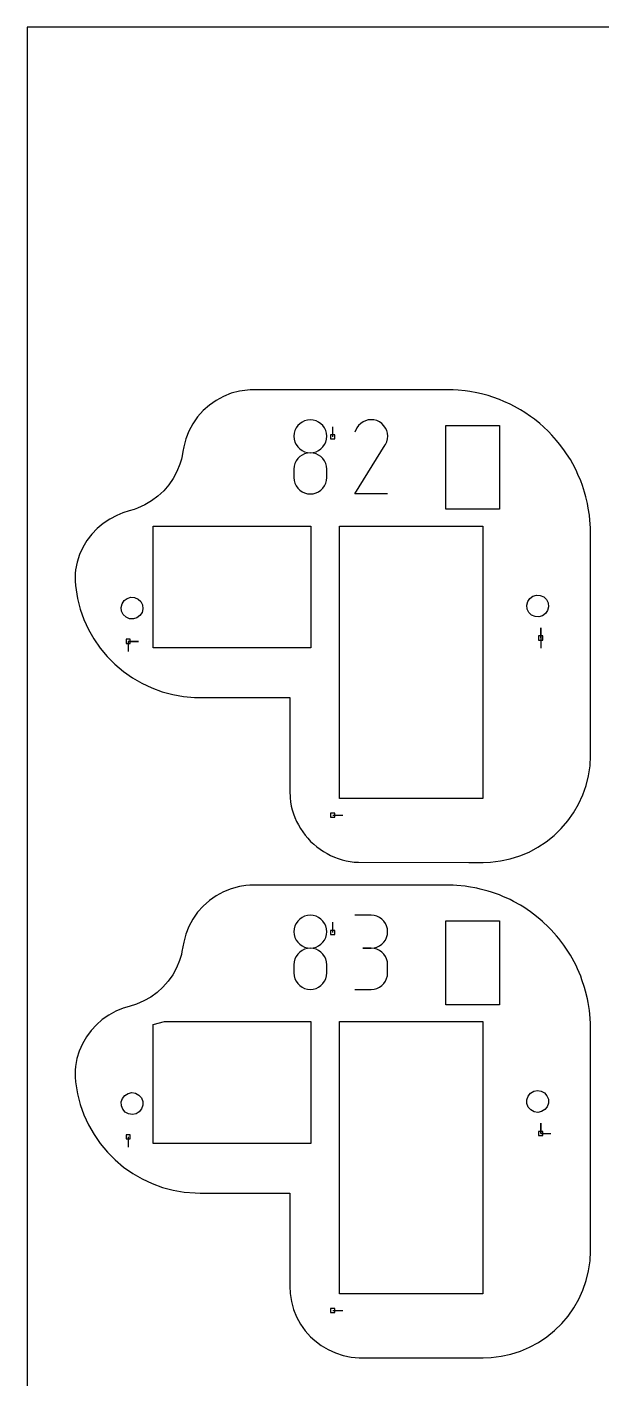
# Model space of a CAD drawing. Extents: x 0 to 400, y 0 to 400.
# Drawn here: x 0 to 80.2, y 211.2 to 400 of the extents above; entities that cross this region are included whole.
import ezdxf

# ---------------------------------------------------------------- set-up
doc = ezdxf.new("R2010")
doc.units = 0

msp = doc.modelspace()

# ---------------------------------------------------------------- linework, layer by layer
at = {"layer": 'annotation', "color": 1}
for p, q in [((37.380302, 343.663595), (37.273221, 343.275194)), ((37.55077, 344.021581), (37.380302, 343.663595)), ((37.778083, 344.342564), (37.55077, 344.021581)), ((38.055696, 344.619958), (37.778083, 344.342564)), ((38.377063, 344.847176), (38.055696, 344.619958)), ((38.735642, 345.017629), (38.377063, 344.847176)), ((39.124888, 345.124732), (38.735642, 345.017629)), ((39.538256, 345.161897), (39.124888, 345.124732)), ((39.951624, 345.124732), (39.538256, 345.161897)), ((39.538256, 345.161897), (39.538256, 345.161897)), ((40.34087, 345.017629), (39.951624, 345.124732)), ((40.699449, 344.847176), (40.34087, 345.017629)), ((41.020817, 344.619958), (40.699449, 344.847176)), ((41.298429, 344.342564), (41.020817, 344.619958)), ((41.525742, 344.021581), (41.298429, 344.342564)), ((41.696211, 343.663595), (41.525742, 344.021581)), ((41.803291, 343.275194), (41.696211, 343.663595)), ((42.661466, 342.767524), (42.661466, 344.196274)), ((46.03778, 344.021773), (45.73546, 343.441839)), ((46.277695, 344.361977), (46.03778, 344.021773)), ((46.56554, 344.645968), (46.277695, 344.361977)), ((46.892559, 344.871472), (46.56554, 344.645968)), ((47.249999, 345.036215), (46.892559, 344.871472)), ((47.629106, 345.137923), (47.249999, 345.036215)), ((48.021124, 345.174322), (47.629106, 345.137923)), ((48.4173, 345.143137), (48.021124, 345.174322)), ((48.80888, 345.042094), (48.4173, 345.143137)), ((49.187109, 344.868919), (48.80888, 345.042094)), ((49.525394, 344.628704), (49.187109, 344.868919)), ((49.187109, 344.868919), (49.187109, 344.868919)), ((49.808237, 344.340448), (49.525394, 344.628704)), ((50.033123, 344.012984), (49.808237, 344.340448)), ((50.197537, 343.655148), (50.033123, 344.012984)), ((50.298964, 343.275774), (50.197537, 343.655148)), ((37.273221, 343.275194), (37.236073, 342.862965)), ((37.236073, 342.862965), (37.236073, 342.862965)), ((37.236073, 342.862965), (37.273243, 342.4488)), ((37.273243, 342.4488), (37.380376, 342.058892)), ((37.380376, 342.058892), (37.550915, 341.699773)), ((37.550915, 341.699773), (37.778297, 341.377978)), ((41.298215, 341.377978), (41.525597, 341.699773)), ((41.525597, 341.699773), (41.696136, 342.058892)), ((41.696136, 342.058892), (41.80327, 342.4488)), ((41.80327, 342.4488), (41.840439, 342.862965)), ((41.840439, 342.862965), (41.803291, 343.275194)), ((41.840439, 342.862965), (41.840439, 342.862965)), ((49.983543, 341.656526), (49.988629, 341.66282)), ((49.988629, 341.66282), (49.993507, 341.669167)), ((49.993507, 341.669167), (49.998208, 341.675621)), ((49.998208, 341.675621), (50.002764, 341.682236)), ((50.002764, 341.682236), (50.007208, 341.689065)), ((50.007208, 341.689065), (50.011572, 341.696161)), ((50.011572, 341.696161), (50.015887, 341.703579)), ((50.015887, 341.703579), (50.020187, 341.711371)), ((50.020187, 341.711371), (50.024502, 341.719591)), ((50.024502, 341.719591), (50.200173, 342.096771)), ((50.024502, 341.719591), (50.024502, 341.719591)), ((50.200173, 342.096771), (50.302797, 342.487751)), ((50.334889, 342.883697), (50.298964, 343.275774)), ((50.302797, 342.487751), (50.334889, 342.883697)), ((38.055696, 340.015079), (37.778083, 339.737196)), ((37.778297, 341.377978), (38.055963, 341.10004)), ((38.377063, 340.242593), (38.055696, 340.015079)), ((38.055963, 341.10004), (38.377352, 340.872493)), ((38.735642, 340.413199), (38.377063, 340.242593)), ((38.377352, 340.872493), (38.735904, 340.70187)), ((39.124888, 340.520358), (38.735642, 340.413199)), ((38.735904, 340.70187), (39.125059, 340.594705)), ((39.538256, 340.557531), (39.124888, 340.520358)), ((39.125059, 340.594705), (39.538256, 340.557531)), ((39.538256, 340.557531), (39.951453, 340.594705)), ((39.951624, 340.52038), (39.538256, 340.557531)), ((39.538256, 340.557531), (39.538256, 340.557531)), ((39.538256, 340.557531), (39.538256, 340.557531)), ((39.951453, 340.594705), (40.340608, 340.70187)), ((40.34087, 340.413274), (39.951624, 340.52038)), ((40.340608, 340.70187), (40.69916, 340.872493)), ((40.699449, 340.242738), (40.34087, 340.413274)), ((40.69916, 340.872493), (41.020549, 341.10004)), ((41.020817, 340.015293), (40.699449, 340.242738)), ((41.020549, 341.10004), (41.298215, 341.377978)), ((41.298429, 339.737463), (41.020817, 340.015293)), ((45.728959, 334.807191), (49.983543, 341.656526)), ((49.983543, 341.656526), (49.983543, 341.656526)), ((37.273221, 338.666719), (37.236073, 338.252748)), ((37.236073, 338.252748), (37.236073, 337.105882)), ((37.380302, 339.056476), (37.273221, 338.666719)), ((37.55077, 339.415482), (37.380302, 339.056476)), ((37.778083, 339.737196), (37.55077, 339.415482)), ((41.525742, 339.415771), (41.298429, 339.737463)), ((41.696211, 339.056739), (41.525742, 339.415771)), ((41.803291, 338.66689), (41.696211, 339.056739)), ((41.840439, 338.252748), (41.803291, 338.66689)), ((41.840439, 337.105882), (41.840439, 338.252748)), ((41.840439, 338.252748), (41.840439, 338.252748)), ((37.236073, 337.105882), (37.236073, 337.105882)), ((37.236073, 337.105882), (37.273243, 336.691941)), ((37.273243, 336.691941), (37.380376, 336.30263)), ((37.380376, 336.30263), (37.550915, 335.944377)), ((41.525597, 335.944377), (41.696136, 336.30263)), ((41.696136, 336.30263), (41.80327, 336.691941)), ((41.80327, 336.691941), (41.840439, 337.105882)), ((37.550915, 335.944377), (37.778297, 335.623607)), ((37.778297, 335.623607), (38.055963, 335.346748)), ((38.055963, 335.346748), (38.377352, 335.120227)), ((38.377352, 335.120227), (38.735904, 334.950469)), ((38.735904, 334.950469), (39.125059, 334.843901)), ((39.125059, 334.843901), (39.538256, 334.80695)), ((39.538256, 334.80695), (39.951453, 334.843901)), ((39.538256, 334.80695), (39.538256, 334.80695)), ((39.951453, 334.843901), (40.340608, 334.950469)), ((40.340608, 334.950469), (40.69916, 335.120227)), ((40.69916, 335.120227), (41.020549, 335.346748)), ((41.020549, 335.346748), (41.298215, 335.623607)), ((41.298215, 335.623607), (41.525597, 335.944377)), ((50.333324, 334.807191), (45.728959, 334.807191)), ((71.694764, 314.700647), (71.694764, 316.129397)), ((71.694764, 314.700647), (71.694764, 316.129397)), ((71.694764, 316.129397), (71.694764, 314.700647)), ((14.104418, 314.224397), (15.533168, 314.224397)), ((14.104418, 314.224397), (15.533168, 314.224397)), ((15.533168, 314.224397), (14.104418, 314.224397)), ((14.104418, 314.224397), (14.104418, 312.795648)), ((71.694764, 314.700647), (71.694764, 313.271898)), ((42.661466, 289.96752), (44.090216, 289.96752)), ((38.377846, 275.672171), (38.056478, 275.444953)), ((38.736425, 275.842624), (38.377846, 275.672171)), ((39.125671, 275.949727), (38.736425, 275.842624)), ((39.539039, 275.986892), (39.125671, 275.949727)), ((39.952407, 275.949727), (39.539039, 275.986892)), ((39.539039, 275.986892), (39.539039, 275.986892)), ((40.341653, 275.842624), (39.952407, 275.949727)), ((40.700231, 275.672171), (40.341653, 275.842624)), ((41.021599, 275.444953), (40.700231, 275.672171)), ((48.031141, 275.987542), (45.728959, 275.987542)), ((48.445194, 275.950377), (48.031141, 275.987542)), ((48.834804, 275.843274), (48.445194, 275.950377)), ((49.19349, 275.672821), (48.834804, 275.843274)), ((49.514772, 275.445603), (49.19349, 275.672821)), ((37.274004, 274.100189), (37.236856, 273.68796)), ((37.381084, 274.48859), (37.274004, 274.100189)), ((37.551553, 274.846576), (37.381084, 274.48859)), ((37.778866, 275.167559), (37.551553, 274.846576)), ((38.056478, 275.444953), (37.778866, 275.167559)), ((41.299212, 275.167559), (41.021599, 275.444953)), ((41.526525, 274.846576), (41.299212, 275.167559)), ((41.696993, 274.48859), (41.526525, 274.846576)), ((41.804074, 274.100189), (41.696993, 274.48859)), ((41.841221, 273.68796), (41.804074, 274.100189)), ((42.661466, 273.592519), (42.661466, 275.021269)), ((49.79217, 275.168209), (49.514772, 275.445603)), ((50.019205, 274.847226), (49.79217, 275.168209)), ((50.189395, 274.48924), (50.019205, 274.847226)), ((50.296262, 274.100839), (50.189395, 274.48924)), ((50.333324, 273.68861), (50.296262, 274.100839)), ((37.236856, 273.68796), (37.236856, 273.68796)), ((37.236856, 273.68796), (37.274025, 273.273795)), ((37.274025, 273.273795), (37.381159, 272.883887)), ((37.381159, 272.883887), (37.551697, 272.524768)), ((37.551697, 272.524768), (37.77908, 272.202973)), ((37.77908, 272.202973), (38.056746, 271.925035)), ((38.056746, 271.925035), (38.378135, 271.697488)), ((40.699943, 271.697488), (41.021332, 271.925035)), ((41.021332, 271.925035), (41.298998, 272.202973)), ((41.298998, 272.202973), (41.52638, 272.524768)), ((41.52638, 272.524768), (41.696918, 272.883887)), ((41.696918, 272.883887), (41.804052, 273.273795)), ((41.804052, 273.273795), (41.841221, 273.68796)), ((41.841221, 273.68796), (41.841221, 273.68796)), ((49.19349, 271.698138), (49.514772, 271.925685)), ((49.514772, 271.925685), (49.79217, 272.203623)), ((49.79217, 272.203623), (50.019205, 272.525418)), ((50.019205, 272.525418), (50.189395, 272.884537)), ((50.189395, 272.884537), (50.296262, 273.274445)), ((50.296262, 273.274445), (50.333324, 273.68861)), ((50.333324, 273.68861), (50.333324, 273.68861)), ((37.551553, 270.240477), (37.381084, 269.881471)), ((37.778866, 270.562191), (37.551553, 270.240477)), ((38.056478, 270.840074), (37.778866, 270.562191)), ((38.377846, 271.067588), (38.056478, 270.840074)), ((38.736425, 271.238194), (38.377846, 271.067588)), ((38.378135, 271.697488), (38.736687, 271.526865)), ((39.125671, 271.345353), (38.736425, 271.238194)), ((38.736687, 271.526865), (39.125842, 271.4197)), ((39.539039, 271.382526), (39.125671, 271.345353)), ((39.125842, 271.4197), (39.539039, 271.382526)), ((39.539039, 271.382526), (39.952236, 271.4197)), ((39.952407, 271.345375), (39.539039, 271.382526)), ((39.539039, 271.382526), (39.539039, 271.382526)), ((39.539039, 271.382526), (39.539039, 271.382526)), ((39.952236, 271.4197), (40.34139, 271.526865)), ((40.341653, 271.238269), (39.952407, 271.345375)), ((40.34139, 271.526865), (40.699943, 271.697488)), ((40.700231, 271.067733), (40.341653, 271.238269)), ((41.021599, 270.840288), (40.700231, 271.067733)), ((41.299212, 270.562458), (41.021599, 270.840288)), ((41.526525, 270.240766), (41.299212, 270.562458)), ((41.696993, 269.881734), (41.526525, 270.240766)), ((48.031141, 271.383176), (46.878425, 271.383176)), ((46.878425, 271.383176), (48.031141, 271.383176)), ((48.031141, 271.383176), (48.445194, 271.42035)), ((48.445194, 271.346012), (48.031141, 271.383176)), ((48.031141, 271.383176), (48.031141, 271.383176)), ((48.445194, 271.42035), (48.834804, 271.527515)), ((48.834804, 271.238909), (48.445194, 271.346012)), ((48.834804, 271.527515), (49.19349, 271.698138)), ((49.19349, 271.068455), (48.834804, 271.238909)), ((49.514772, 270.841238), (49.19349, 271.068455)), ((49.79217, 270.563844), (49.514772, 270.841238)), ((50.019205, 270.242861), (49.79217, 270.563844)), ((50.189395, 269.884875), (50.019205, 270.242861)), ((37.274004, 269.491714), (37.236856, 269.077743)), ((37.236856, 269.077743), (37.236856, 267.930877)), ((37.381084, 269.881471), (37.274004, 269.491714)), ((41.804074, 269.491885), (41.696993, 269.881734)), ((41.841221, 269.077743), (41.804074, 269.491885)), ((41.841221, 267.930877), (41.841221, 269.077743)), ((41.841221, 269.077743), (41.841221, 269.077743)), ((50.296262, 269.496474), (50.189395, 269.884875)), ((50.333324, 269.084244), (50.296262, 269.496474)), ((50.333324, 267.931528), (50.333324, 269.084244)), ((50.333324, 269.084244), (50.333324, 269.084244)), ((37.236856, 267.930877), (37.236856, 267.930877)), ((37.236856, 267.930877), (37.274025, 267.516936)), ((37.274025, 267.516936), (37.381159, 267.127625)), ((37.381159, 267.127625), (37.551697, 266.769372)), ((37.551697, 266.769372), (37.77908, 266.448602)), ((37.77908, 266.448602), (38.056746, 266.171743)), ((38.056746, 266.171743), (38.378135, 265.945222)), ((40.699943, 265.945222), (41.021332, 266.171743)), ((41.021332, 266.171743), (41.298998, 266.448602)), ((41.298998, 266.448602), (41.52638, 266.769372)), ((41.52638, 266.769372), (41.696918, 267.127625)), ((41.696918, 267.127625), (41.804052, 267.516936)), ((41.804052, 267.516936), (41.841221, 267.930877)), ((49.19349, 265.947172), (49.514772, 266.17432)), ((49.514772, 266.17432), (49.79217, 266.45166)), ((49.79217, 266.45166), (50.019205, 266.772622)), ((50.019205, 266.772622), (50.189395, 267.130635)), ((50.189395, 267.130635), (50.296262, 267.519127)), ((50.296262, 267.519127), (50.333324, 267.931528)), ((38.378135, 265.945222), (38.736687, 265.775464)), ((38.736687, 265.775464), (39.125842, 265.668896)), ((39.125842, 265.668896), (39.539039, 265.631945)), ((39.539039, 265.631945), (39.952236, 265.668896)), ((39.539039, 265.631945), (39.539039, 265.631945)), ((39.952236, 265.668896), (40.34139, 265.775464)), ((40.34139, 265.775464), (40.699943, 265.945222)), ((45.728959, 265.632596), (48.031141, 265.632596)), ((48.031141, 265.632596), (48.445194, 265.669739)), ((48.031141, 265.632596), (48.031141, 265.632596)), ((48.445194, 265.669739), (48.834804, 265.776788)), ((48.834804, 265.776788), (49.19349, 265.947172)), ((71.694764, 245.525642), (71.694764, 246.954392)), ((71.694764, 245.525642), (71.694764, 246.954392)), ((71.694764, 246.954392), (71.694764, 245.525642)), ((71.694764, 245.525642), (73.123514, 245.525642)), ((14.104418, 245.049392), (14.104418, 243.620643)), ((42.661466, 220.792515), (44.090216, 220.792515))]:
    msp.add_line(p, q, dxfattribs=at)
at = {"layer": 'boundary', "color": 5}
for p, q in [((31.137098, 349.344893), (29.633258, 349.16093)), ((31.655431, 349.367525), (31.137098, 349.344893)), ((50.108535, 349.367525), (31.655431, 349.367525)), ((58.65543, 349.367525), (50.108535, 349.367525)), ((59.48193, 349.350441), (58.65543, 349.367525)), ((60.1546, 349.294702), (59.48193, 349.350441)), ((61.129285, 349.213937), (60.1546, 349.294702)), ((61.795052, 349.10284), (61.129285, 349.213937)), ((26.405666, 347.878693), (25.453078, 347.211682)), ((27.42925, 348.430603), (26.405666, 347.878693)), ((28.509986, 348.859952), (27.42925, 348.430603)), ((29.633258, 349.16093), (28.509986, 348.859952)), ((62.759735, 348.941864), (61.795052, 349.10284)), ((63.414057, 348.776167), (62.759735, 348.941864)), ((64.362157, 348.536077), (63.414057, 348.776167)), ((65.000559, 348.316913), (64.362157, 348.536077)), ((65.925591, 347.999349), (65.000559, 348.316913)), ((66.543714, 347.728214), (65.925591, 347.999349)), ((67.439361, 347.335345), (66.543714, 347.728214)), ((68.032984, 347.014093), (67.439361, 347.335345)), ((23.811275, 345.569879), (23.144265, 344.617291)), ((24.584366, 346.438594), (23.811275, 345.569879)), ((25.453078, 347.211682), (24.584366, 346.438594)), ((68.893132, 346.548605), (68.032984, 347.014093)), ((69.458199, 346.179428), (68.893132, 346.548605)), ((70.276968, 345.644499), (69.458199, 346.179428)), ((70.809617, 345.229922), (70.276968, 345.644499)), ((22.592355, 343.59371), (22.163005, 342.512971)), ((23.144265, 344.617291), (22.592355, 343.59371)), ((71.581413, 344.629209), (70.809617, 345.229922)), ((72.078008, 344.17206), (71.581413, 344.629209)), ((72.797564, 343.509661), (72.078008, 344.17206)), ((22.163005, 342.512971), (21.862024, 341.389702)), ((73.254713, 343.013066), (72.797564, 343.509661)), ((73.917112, 342.293511), (73.254713, 343.013066)), ((74.33162, 341.76096), (73.917112, 342.293511)), ((74.932266, 340.989258), (74.33162, 341.76096)), ((21.631226, 340.136443), (21.539636, 339.674)), ((21.752023, 340.754065), (21.631226, 340.136443)), ((21.862024, 341.389702), (21.752023, 340.754065)), ((75.301512, 340.424093), (74.932266, 340.989258)), ((75.836508, 339.605229), (75.301512, 340.424093)), ((20.917245, 337.958728), (20.402683, 336.98735)), ((21.321928, 338.980776), (20.917245, 337.958728)), ((21.539636, 339.674), (21.321928, 338.980776)), ((76.15776, 339.011606), (75.836508, 339.605229)), ((76.623248, 338.151458), (76.15776, 339.011606)), ((76.894383, 337.533334), (76.623248, 338.151458)), ((19.784479, 336.078409), (19.070122, 335.242921)), ((20.402683, 336.98735), (19.784479, 336.078409)), ((77.287251, 336.637686), (76.894383, 337.533334)), ((77.506414, 335.999283), (77.287251, 336.637686)), ((77.823978, 335.074251), (77.506414, 335.999283)), ((18.268262, 334.491008), (17.388618, 333.831782)), ((19.070122, 335.242921), (18.268262, 334.491008)), ((77.989675, 334.41993), (77.823978, 335.074251)), ((78.229768, 333.471832), (77.989675, 334.41993)), ((14.252027, 332.433717), (13.369123, 332.162486)), ((14.954005, 332.640564), (14.252027, 332.433717)), ((15.439434, 332.822116), (14.954005, 332.640564)), ((16.441853, 333.273229), (15.439434, 332.822116)), ((17.388618, 333.831782), (16.441853, 333.273229)), ((78.340865, 332.806063), (78.229768, 333.471832)), ((78.501842, 331.841378), (78.340865, 332.806063)), ((10.629313, 330.689956), (9.786676, 329.975668)), ((11.545687, 331.306807), (10.629313, 330.689956)), ((12.524585, 331.818673), (11.545687, 331.306807)), ((13.369123, 332.162486), (12.524585, 331.818673)), ((78.557579, 331.168709), (78.501842, 331.841378)), ((78.640668, 330.081529), (78.557579, 331.168709)), ((9.028084, 329.172683), (8.362819, 328.290826)), ((9.786676, 329.975668), (9.028084, 329.172683)), ((78.655433, 329.367525), (78.640668, 330.081529)), ((78.655433, 324.508151), (78.655433, 329.367525)), ((7.799026, 327.340886), (7.3436, 326.33449)), ((8.362819, 328.290826), (7.799026, 327.340886)), ((7.002114, 325.283949), (6.778744, 324.202119)), ((7.3436, 326.33449), (7.002114, 325.283949)), ((6.778744, 324.202119), (6.705754, 323.695674)), ((6.705754, 323.695674), (6.714498, 322.629675)), ((78.655433, 320.897353), (78.655433, 324.508151)), ((6.714498, 322.629675), (6.761495, 322.041485)), ((6.761495, 322.041485), (6.837202, 321.42572)), ((6.837202, 321.42572), (7.03854, 320.225855)), ((78.653947, 298.242789), (78.655433, 320.897353)), ((7.03854, 320.225855), (7.423895, 318.738795)), ((7.423895, 318.738795), (7.938199, 317.291276)), ((7.938199, 317.291276), (8.577492, 315.894455)), ((8.577492, 315.894455), (9.336837, 314.559106)), ((9.336837, 314.559106), (10.210386, 313.295521)), ((10.210386, 313.295521), (11.191396, 312.113444)), ((11.191396, 312.113444), (12.272297, 311.02199)), ((12.272297, 311.02199), (13.444756, 310.029569)), ((13.444756, 310.029569), (14.699731, 309.143831)), ((14.699731, 309.143831), (16.027538, 308.371606)), ((16.027538, 308.371606), (17.41794, 307.71884)), ((17.41794, 307.71884), (18.86021, 307.190565)), ((18.86021, 307.190565), (20.343229, 306.790848)), ((20.343229, 306.790848), (21.855555, 306.522766)), ((21.855555, 306.522766), (23.385529, 306.388376)), ((23.385529, 306.388376), (24.155431, 306.367523)), ((24.155431, 306.367523), (33.11144, 306.367523)), ((33.11144, 306.367523), (36.655432, 306.367523)), ((36.655432, 306.367523), (36.655431, 304.949927)), ((36.655431, 304.949927), (36.655432, 295.635678)), ((78.576732, 296.844857), (78.653947, 298.242789)), ((78.36949, 295.460242), (78.576732, 296.844857)), ((36.655432, 295.635678), (36.655432, 293.367523)), ((78.034021, 294.101016), (78.36949, 295.460242)), ((36.655432, 293.367523), (36.706735, 292.363556)), ((76.991235, 291.505801), (77.573264, 292.779031)), ((77.573264, 292.779031), (78.034021, 294.101016)), ((36.706735, 292.363556), (36.785321, 291.827052)), ((36.785321, 291.827052), (36.885577, 291.236985)), ((36.885577, 291.236985), (37.025917, 290.713228)), ((37.025917, 290.713228), (37.191609, 290.138098)), ((76.293016, 290.292436), (76.991235, 291.505801)), ((37.191609, 290.138098), (37.391804, 289.634178)), ((37.391804, 289.634178), (37.620849, 289.081215)), ((37.620849, 289.081215), (37.878192, 288.603941)), ((74.573351, 288.086962), (75.484703, 289.149501)), ((75.484703, 289.149501), (76.293016, 290.292436)), ((37.878192, 288.603941), (38.167708, 288.0801)), ((38.167708, 288.0801), (38.478719, 287.63593)), ((38.478719, 287.63593), (38.825067, 287.147798)), ((38.825067, 287.147798), (39.18554, 286.742739)), ((72.474143, 286.239331), (73.566903, 287.11408)), ((73.566903, 287.11408), (74.573351, 288.086962)), ((39.18554, 286.742739), (39.584363, 286.296456)), ((39.584363, 286.296456), (40.030648, 285.897633)), ((40.030648, 285.897633), (40.435708, 285.537159)), ((40.435708, 285.537159), (40.923838, 285.190811)), ((40.923838, 285.190811), (41.368009, 284.8798)), ((70.068488, 284.813769), (71.304602, 285.470325)), ((71.304602, 285.470325), (72.474143, 286.239331)), ((41.368009, 284.8798), (41.891849, 284.590282)), ((41.891849, 284.590282), (42.369121, 284.332941)), ((42.369121, 284.332941), (42.922084, 284.103897)), ((42.922084, 284.103897), (43.426006, 283.903699)), ((43.426006, 283.903699), (44.001137, 283.738006)), ((44.001137, 283.738006), (44.524892, 283.597667)), ((44.524892, 283.597667), (45.114958, 283.49741)), ((45.114958, 283.49741), (45.651464, 283.418823)), ((45.651464, 283.418823), (46.249045, 283.385264)), ((46.249045, 283.385264), (61.673754, 283.36752)), ((61.673754, 283.36752), (63.65543, 283.36752)), ((63.65543, 283.36752), (64.680567, 283.410635)), ((64.680567, 283.410635), (66.070819, 283.570748)), ((66.070819, 283.570748), (67.440134, 283.859831)), ((67.440134, 283.859831), (68.776573, 284.275376)), ((68.776573, 284.275376), (70.068488, 284.813769)), ((28.509986, 279.684947), (27.42925, 279.255598)), ((29.633258, 279.985925), (28.509986, 279.684947)), ((30.554974, 280.120936), (29.633258, 279.985925)), ((31.09063, 280.167859), (30.554974, 280.120936)), ((31.655431, 280.19252), (31.09063, 280.167859)), ((49.342316, 280.19252), (31.655431, 280.19252)), ((58.65543, 280.19252), (49.342316, 280.19252)), ((59.48193, 280.175436), (58.65543, 280.19252)), ((59.989865, 280.133348), (59.48193, 280.175436)), ((61.129285, 280.038932), (59.989865, 280.133348)), ((61.632007, 279.955043), (61.129285, 280.038932)), ((62.759735, 279.766859), (61.632007, 279.955043)), ((63.253815, 279.641741), (62.759735, 279.766859)), ((64.362157, 279.361072), (63.253815, 279.641741)), ((25.453078, 278.036677), (24.584366, 277.26359)), ((26.405666, 278.703688), (25.453078, 278.036677)), ((27.42925, 279.255598), (26.405666, 278.703688)), ((64.844216, 279.195581), (64.362157, 279.361072)), ((65.925591, 278.824344), (64.844216, 279.195581)), ((66.392337, 278.619609), (65.925591, 278.824344)), ((67.439361, 278.16034), (66.392337, 278.619609)), ((67.887607, 277.917762), (67.439361, 278.16034)), ((68.893132, 277.3736), (67.887607, 277.917762)), ((23.811275, 276.394874), (23.144265, 275.442286)), ((24.584366, 277.26359), (23.811275, 276.394874)), ((69.319815, 277.094834), (68.893132, 277.3736)), ((70.276968, 276.469494), (69.319815, 277.094834)), ((70.679172, 276.156446), (70.276968, 276.469494)), ((71.581413, 275.454204), (70.679172, 276.156446)), ((22.592355, 274.418705), (22.163005, 273.337966)), ((23.144265, 275.442286), (22.592355, 274.418705)), ((71.956393, 275.10901), (71.581413, 275.454204)), ((72.797564, 274.334656), (71.956393, 275.10901)), ((73.142758, 273.959676), (72.797564, 274.334656)), ((73.917112, 273.118506), (73.142758, 273.959676)), ((21.862024, 272.214697), (21.752023, 271.57906)), ((22.163005, 273.337966), (21.862024, 272.214697)), ((74.230108, 272.716376), (73.917112, 273.118506)), ((74.932272, 271.814245), (74.230108, 272.716376)), ((21.539636, 270.498995), (21.276189, 269.660132)), ((21.627631, 270.943058), (21.539636, 270.498995)), ((21.752023, 271.57906), (21.627631, 270.943058)), ((75.21109, 271.387488), (74.932272, 271.814245)), ((75.836508, 270.430224), (75.21109, 271.387488)), ((76.079086, 269.981978), (75.836508, 270.430224)), ((76.623248, 268.976453), (76.079086, 269.981978)), ((20.855777, 268.643993), (20.32623, 267.680217)), ((21.276189, 269.660132), (20.855777, 268.643993)), ((76.827983, 268.509707), (76.623248, 268.976453)), ((77.287251, 267.462681), (76.827983, 268.509707)), ((19.693968, 266.78048), (18.966649, 265.955685)), ((20.32623, 267.680217), (19.693968, 266.78048)), ((77.452742, 266.980622), (77.287251, 267.462681)), ((77.823978, 265.899246), (77.452742, 266.980622)), ((17.263123, 264.569864), (16.307566, 264.025631)), ((18.15308, 265.215823), (17.263123, 264.569864)), ((18.966649, 265.955685), (18.15308, 265.215823)), ((77.949096, 265.405166), (77.823978, 265.899246)), ((78.229768, 264.296827), (77.949096, 265.405166)), ((78.313658, 263.794104), (78.229768, 264.296827)), ((12.383817, 262.582698), (11.412514, 262.055658)), ((13.405783, 262.998743), (12.383817, 262.582698)), ((14.252027, 263.258712), (13.405783, 262.998743)), ((15.297982, 263.589717), (14.252027, 263.258712)), ((16.307566, 264.025631), (15.297982, 263.589717)), ((78.501842, 262.666373), (78.313658, 263.794104)), ((78.543929, 262.158439), (78.501842, 262.666373)), ((9.673469, 260.69714), (8.927004, 259.882285)), ((10.505365, 261.424565), (9.673469, 260.69714)), ((11.412514, 262.055658), (10.505365, 261.424565)), ((78.640098, 260.934074), (78.543929, 262.158439)), ((78.655433, 260.19252), (78.640098, 260.934074)), ((8.275102, 258.989969), (7.725746, 258.031112)), ((8.927004, 259.882285), (8.275102, 258.989969)), ((78.655433, 255.145646), (78.655433, 260.19252)), ((7.285653, 257.017446), (6.960209, 255.961374)), ((7.725746, 258.031112), (7.285653, 257.017446)), ((6.753394, 254.875818), (6.693362, 254.365883)), ((6.960209, 255.961374), (6.753394, 254.875818)), ((78.655433, 252.591666), (78.655433, 255.145646)), ((6.693362, 254.365883), (6.719941, 253.386547)), ((6.719941, 253.386547), (6.772381, 252.730235)), ((6.772381, 252.730235), (7.039418, 251.046709)), ((78.654382, 229.104292), (78.655433, 252.591666)), ((7.039418, 251.046709), (7.426669, 249.554688)), ((7.426669, 249.554688), (7.943724, 248.102543)), ((7.943724, 248.102543), (8.586576, 246.701542)), ((8.586576, 246.701542), (9.350228, 245.362562)), ((9.350228, 245.362562), (10.228763, 244.095993)), ((10.228763, 244.095993), (11.215353, 242.911667)), ((11.215353, 242.911667), (12.302337, 241.818775)), ((12.302337, 241.818775), (13.481279, 240.825798)), ((13.481279, 240.825798), (14.743029, 239.940441)), ((14.743029, 239.940441), (16.077786, 239.169576)), ((16.077786, 239.169576), (17.475194, 238.519183)), ((17.475194, 238.519183), (18.9244, 237.994307)), ((18.9244, 237.994307), (20.414159, 237.599019)), ((20.414159, 237.599019), (21.932902, 237.336384)), ((21.932902, 237.336384), (23.468843, 237.208434)), ((23.468843, 237.208434), (24.155431, 237.192518)), ((24.155431, 237.192518), (34.148705, 237.192518)), ((34.148705, 237.192518), (36.655432, 237.192518)), ((36.655432, 237.192518), (36.655431, 236.189828)), ((36.655431, 236.189828), (36.655432, 225.796823)), ((78.581037, 227.71043), (78.654382, 229.104292)), ((78.378428, 226.329443), (78.581037, 227.71043)), ((36.655432, 225.796823), (36.655432, 224.192518)), ((77.593532, 223.653744), (78.048302, 224.973297)), ((78.048302, 224.973297), (78.378428, 226.329443)), ((36.655432, 224.192518), (36.710123, 223.154695)), ((36.710123, 223.154695), (36.891599, 222.034272)), ((77.018058, 222.382204), (77.593532, 223.653744)), ((36.891599, 222.034272), (37.198923, 220.941621)), ((37.198923, 220.941621), (37.628135, 219.890836)), ((75.525967, 220.026741), (76.326871, 221.169706)), ((76.326871, 221.169706), (77.018058, 222.382204)), ((37.628135, 219.890836), (38.173702, 218.895466)), ((73.623673, 217.988336), (74.622291, 218.963213)), ((74.622291, 218.963213), (75.525967, 220.026741)), ((38.173702, 218.895466), (38.828593, 217.968352)), ((38.828593, 217.968352), (39.584363, 217.121451)), ((39.584363, 217.121451), (40.144761, 216.62065)), ((71.376984, 216.337448), (72.538771, 217.110551)), ((72.538771, 217.110551), (73.623673, 217.988336)), ((40.144761, 216.62065), (41.04421, 215.930773)), ((41.04421, 215.930773), (42.016164, 215.347244)), ((42.016164, 215.347244), (43.0481, 214.877612)), ((68.86364, 215.131122), (70.148396, 215.675732)), ((70.148396, 215.675732), (71.376984, 216.337448)), ((43.0481, 214.877612), (44.126722, 214.527949)), ((44.126722, 214.527949), (45.238127, 214.302791)), ((45.238127, 214.302791), (46.367987, 214.205066)), ((46.367987, 214.205066), (62.253756, 214.192515)), ((62.253756, 214.192515), (63.65543, 214.192515)), ((63.65543, 214.192515), (64.785607, 214.241739)), ((64.785607, 214.241739), (66.170582, 214.411014)), ((66.170582, 214.411014), (67.533864, 214.708331)), ((67.533864, 214.708331), (68.86364, 215.131122))]:
    msp.add_line(p, q, dxfattribs=at)
at = {"layer": 'frame', "color": 5}
for p, q in [((400, 400), (0, 400)), ((0, 400), (0, 0))]:
    msp.add_line(p, q, dxfattribs=at)
at = {"layer": 'hole', "color": 5}
for p, q in [((58.45543, 337.080903), (58.45543, 344.367527)), ((58.45543, 344.367527), (63.126343, 344.367527)), ((63.126343, 344.367527), (65.95543, 344.367527)), ((65.95543, 344.367527), (65.95543, 340.480003)), ((42.947216, 343.053274), (42.375716, 343.053274)), ((42.375716, 343.053274), (42.375716, 342.481774)), ((42.375716, 342.481774), (42.947216, 342.481774)), ((42.947216, 342.481774), (42.947216, 343.053274)), ((65.95543, 340.480003), (65.95543, 332.667527)), ((58.455429, 332.667527), (58.45543, 337.080903)), ((63.126343, 332.667527), (58.455429, 332.667527)), ((65.95543, 332.667527), (63.126343, 332.667527)), ((17.610279, 329.728916), (17.610279, 330.308452)), ((17.610279, 330.308452), (19.801202, 330.308452)), ((17.610279, 314.250685), (17.610279, 329.728916)), ((19.801202, 330.308452), (33.851471, 330.308452)), ((33.851471, 330.308452), (36.950347, 330.308452)), ((36.950347, 330.308452), (39.610281, 330.308452)), ((39.610281, 330.308452), (39.610281, 317.120679)), ((43.610279, 327.980722), (43.610279, 330.308452)), ((43.610279, 330.308452), (61.222866, 330.308452)), ((61.222866, 330.308452), (63.610281, 330.308452)), ((63.610281, 330.308452), (63.610281, 327.980722)), ((43.610279, 294.516806), (43.610279, 327.980722)), ((63.610281, 327.980722), (63.610281, 294.516806)), ((13.137842, 318.9522), (13.258321, 319.466141)), ((13.258321, 319.466141), (13.54732, 319.90788)), ((13.54732, 319.90788), (13.969968, 320.224137)), ((13.969968, 320.224137), (14.475294, 320.376765)), ((14.475294, 320.376765), (15.002349, 320.347358)), ((15.002349, 320.347358), (15.487559, 320.139461)), ((15.487559, 320.139461), (15.872403, 319.778149)), ((15.872403, 319.778149), (16.110466, 319.307003)), ((16.110466, 319.307003), (16.173024, 318.782849)), ((69.751181, 319.258841), (69.875249, 319.771821)), ((69.810049, 318.734364), (69.751181, 319.258841)), ((69.875249, 319.771821), (70.167281, 320.211433)), ((70.167281, 320.211433), (70.592056, 320.524651)), ((70.592056, 320.524651), (71.098343, 320.673699)), ((71.098343, 320.673699), (71.625074, 320.640596)), ((71.625074, 320.640596), (72.108716, 320.429338)), ((72.108716, 320.429338), (72.49094, 320.065405)), ((72.49094, 320.065405), (72.725639, 319.592691)), ((72.784506, 319.068214), (72.66044, 318.555234)), ((72.725639, 319.592691), (72.784506, 319.068214)), ((13.2004, 318.428047), (13.137842, 318.9522)), ((13.438462, 317.956901), (13.2004, 318.428047)), ((13.823307, 317.595589), (13.438462, 317.956901)), ((14.308515, 317.387693), (13.823307, 317.595589)), ((14.83557, 317.358285), (14.308515, 317.387693)), ((15.340898, 317.510914), (14.83557, 317.358285)), ((15.763546, 317.82717), (15.340898, 317.510914)), ((16.052544, 318.268909), (15.763546, 317.82717)), ((16.173024, 318.782849), (16.052544, 318.268909)), ((39.610281, 317.120679), (39.610281, 313.308451)), ((70.044749, 318.261651), (69.810049, 318.734364)), ((70.426969, 317.897717), (70.044749, 318.261651)), ((70.910611, 317.686458), (70.426969, 317.897717)), ((71.437343, 317.653356), (70.910611, 317.686458)), ((71.943629, 317.802404), (71.437343, 317.653356)), ((72.368407, 318.115622), (71.943629, 317.802404)), ((72.66044, 318.555234), (72.368407, 318.115622)), ((14.390168, 314.510147), (13.818668, 314.510147)), ((13.818668, 314.510147), (13.818668, 313.938647)), ((13.818668, 313.938647), (14.390168, 313.938647)), ((14.390168, 313.938647), (14.390168, 314.510147)), ((17.610279, 313.308451), (17.610279, 314.250685)), ((71.980514, 314.986397), (71.409014, 314.986397)), ((71.409014, 314.986397), (71.409014, 314.414897)), ((71.409014, 314.414897), (71.980514, 314.414897)), ((71.980514, 314.414897), (71.980514, 314.986397)), ((19.801202, 313.308451), (17.610279, 313.308451)), ((34.895816, 313.308451), (19.801202, 313.308451)), ((35.105945, 313.308451), (34.895816, 313.308451)), ((38.021178, 313.308451), (35.105945, 313.308451)), ((39.610281, 313.308451), (38.021178, 313.308451)), ((43.610279, 293.979638), (43.610279, 294.516806)), ((63.610281, 294.516806), (63.610281, 293.979638)), ((43.610279, 292.308447), (43.610279, 293.979638)), ((63.610281, 293.979638), (63.610281, 292.308447)), ((45.997694, 292.308447), (43.610279, 292.308447)), ((63.610281, 292.308447), (45.997694, 292.308447)), ((42.947216, 290.25327), (42.375716, 290.25327)), ((42.375716, 290.25327), (42.375716, 289.68177)), ((42.375716, 289.68177), (42.947216, 289.68177)), ((42.947216, 289.68177), (42.947216, 290.25327)), ((42.947216, 273.878269), (42.375716, 273.878269)), ((42.375716, 273.878269), (42.375716, 273.306769)), ((42.947216, 273.306769), (42.947216, 273.878269)), ((58.45543, 268.301551), (58.45543, 275.192522)), ((58.45543, 275.192522), (62.872719, 275.192522)), ((62.872719, 275.192522), (65.95543, 275.192522)), ((65.95543, 275.192522), (65.95543, 270.956486)), ((42.375716, 273.306769), (42.947216, 273.306769)), ((65.95543, 270.956486), (65.95543, 263.492522)), ((58.455429, 263.492522), (58.45543, 268.301551)), ((62.872719, 263.492522), (58.455429, 263.492522)), ((65.95543, 263.492522), (62.872719, 263.492522)), ((17.610279, 260.715379), (19.190776, 261.133447)), ((17.610279, 244.813159), (17.610279, 260.715379)), ((19.190776, 261.133447), (34.500635, 261.133447)), ((34.500635, 261.133447), (36.711887, 261.133447)), ((36.711887, 261.133447), (39.610281, 261.133447)), ((39.610281, 261.133447), (39.610281, 246.763406)), ((43.610279, 260.345191), (43.610279, 261.133447)), ((43.610279, 261.133447), (62.801813, 261.133447)), ((62.801813, 261.133447), (63.610281, 261.133447)), ((63.610281, 261.133447), (63.610281, 260.345191)), ((43.610279, 223.69937), (43.610279, 260.345191)), ((63.610281, 260.345191), (63.610281, 223.881275)), ((13.646286, 250.831842), (14.096814, 251.108281)), ((14.096814, 251.108281), (14.614723, 251.213958)), ((14.614723, 251.213958), (15.137542, 251.136128)), ((15.137542, 251.136128), (15.602209, 250.884177)), ((69.934212, 250.723263), (70.265934, 251.135081)), ((70.265934, 251.135081), (70.7185, 251.408609)), ((70.7185, 251.408609), (71.237329, 251.510854)), ((71.237329, 251.510854), (71.759839, 251.429481)), ((71.759839, 251.429481), (72.223003, 251.174308)), ((72.223003, 251.174308), (72.570964, 250.776113)), ((13.150038, 249.916623), (13.317471, 250.417984)), ((13.164175, 249.388234), (13.150038, 249.916623)), ((13.358181, 248.896545), (13.164175, 249.388234)), ((13.317471, 250.417984), (13.646286, 250.831842)), ((15.602209, 250.884177), (15.952682, 250.488495)), ((15.952682, 250.488495), (16.14669, 249.996806)), ((16.160828, 249.468417), (15.993393, 248.967057)), ((16.14669, 249.996806), (16.160828, 249.468417)), ((69.76334, 250.222823), (69.934212, 250.723263)), ((69.773937, 249.694123), (69.76334, 250.222823)), ((69.964725, 249.200933), (69.773937, 249.694123)), ((70.312682, 248.802736), (69.964725, 249.200933)), ((72.601477, 249.253783), (72.269752, 248.841963)), ((72.570964, 250.776113), (72.761748, 250.282922)), ((72.772345, 249.754222), (72.601477, 249.253783)), ((72.761748, 250.282922), (72.772345, 249.754222)), ((13.708656, 248.500863), (13.358181, 248.896545)), ((14.173323, 248.248912), (13.708656, 248.500863)), ((14.696142, 248.171081), (14.173323, 248.248912)), ((15.214051, 248.276759), (14.696142, 248.171081)), ((15.66458, 248.553198), (15.214051, 248.276759)), ((15.993393, 248.967057), (15.66458, 248.553198)), ((70.775846, 248.547564), (70.312682, 248.802736)), ((71.298355, 248.466192), (70.775846, 248.547564)), ((71.817185, 248.568436), (71.298355, 248.466192)), ((72.269752, 248.841963), (71.817185, 248.568436)), ((39.610281, 246.763406), (39.610281, 244.133446)), ((71.980514, 245.811392), (71.409014, 245.811392)), ((71.409014, 245.811392), (71.409014, 245.239892)), ((71.980514, 245.239892), (71.980514, 245.811392)), ((14.390168, 245.335142), (13.818668, 245.335142)), ((13.818668, 245.335142), (13.818668, 244.763642)), ((13.818668, 244.763642), (14.390168, 244.763642)), ((14.390168, 244.763642), (14.390168, 245.335142)), ((17.610279, 244.133446), (17.610279, 244.813159)), ((19.190776, 244.133446), (17.610279, 244.133446)), ((35.638604, 244.133446), (19.190776, 244.133446)), ((35.867571, 244.133446), (35.638604, 244.133446)), ((37.878716, 244.133446), (35.867571, 244.133446)), ((39.610281, 244.133446), (37.878716, 244.133446)), ((71.409014, 245.239892), (71.980514, 245.239892)), ((43.610279, 223.133442), (43.610279, 223.69937)), ((44.418747, 223.133442), (43.610279, 223.133442)), ((63.610281, 223.133442), (44.418747, 223.133442)), ((63.610281, 223.881275), (63.610281, 223.133442)), ((42.947216, 221.078265), (42.375716, 221.078265)), ((42.375716, 221.078265), (42.375716, 220.506765)), ((42.947216, 220.506765), (42.947216, 221.078265)), ((42.375716, 220.506765), (42.947216, 220.506765))]:
    msp.add_line(p, q, dxfattribs=at)

doc.saveas('drawing.dxf')
